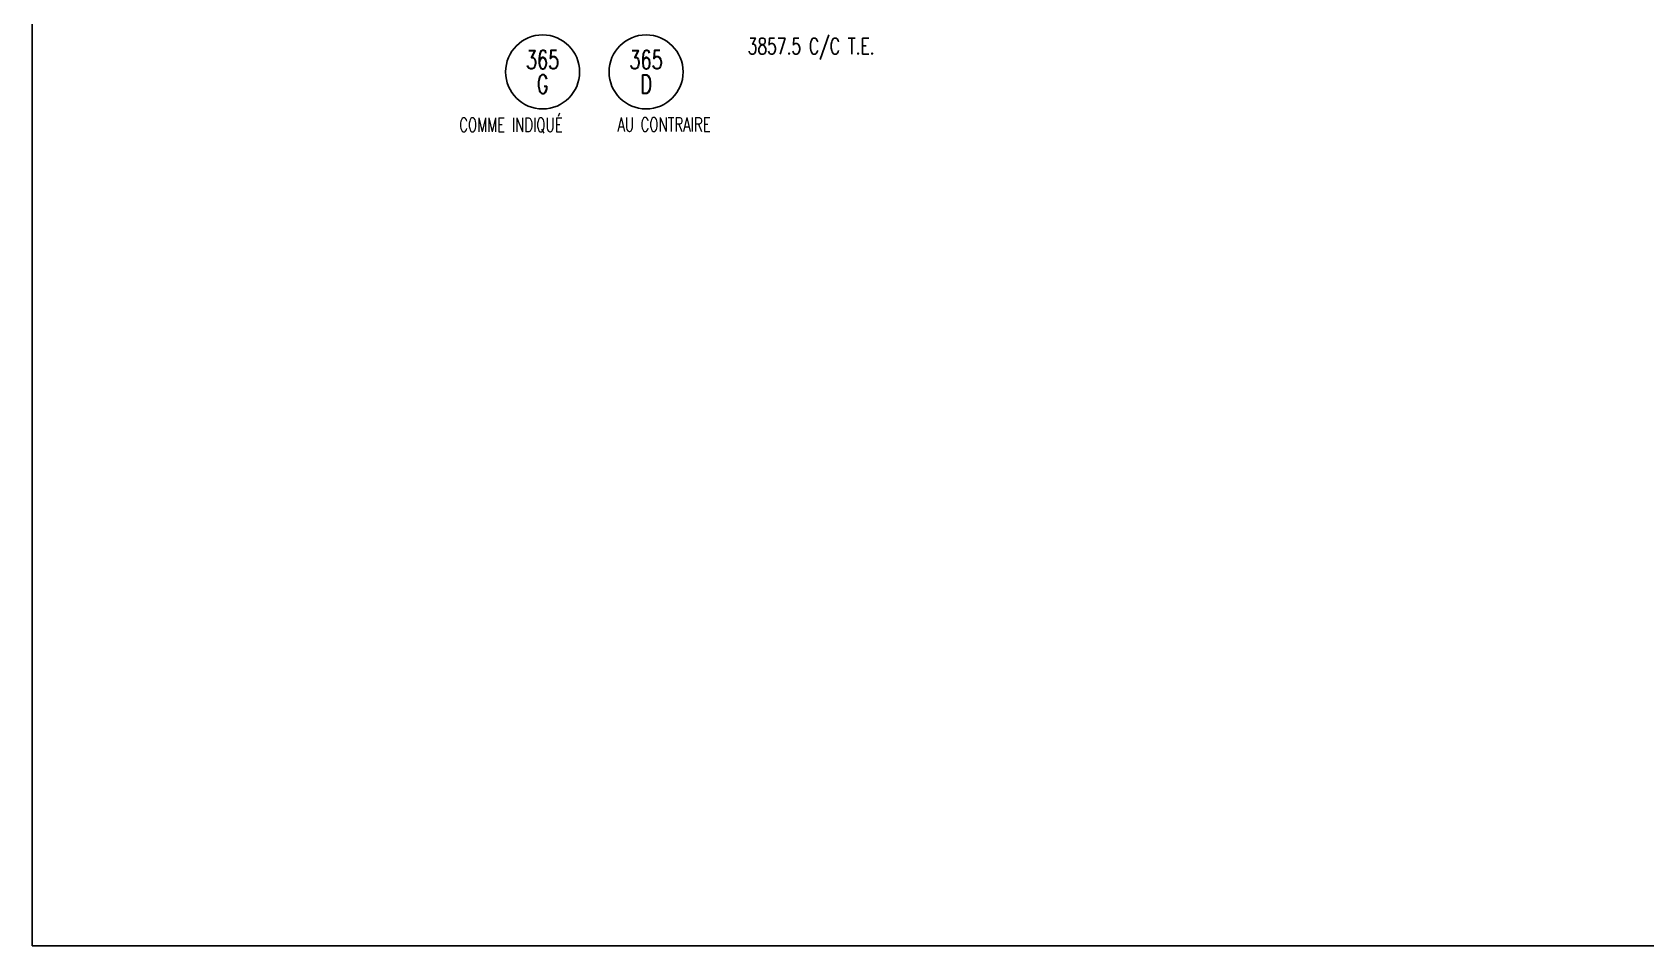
# Model space of a CAD drawing. Extents: x 161763 to 177983, y -133802 to -122322.
# Drawn here: x 161763 to 168736, y -133802 to -129856 of the extents above; entities that cross this region are included whole.
import ezdxf
from ezdxf.enums import TextEntityAlignment as Align

# ---------------------------------------------------------------- set-up
doc = ezdxf.new("R2010")
doc.units = 0
doc.header["$LTSCALE"] = 150
doc.header["$MEASUREMENT"] = 0
doc.layers.get('0').update_dxf_attribs({"linetype": 'CONTINUOUS'})
for name, color, linetype in [('ASSI', 6, 'CONTINUOUS'), ('BOLLINI_5', 7, 'CONTINUOUS'), ('LS', 7, 'CONTINUOUS'), ('TESTI_A_P', 7, 'CONTINUOUS')]:
    doc.layers.add(name, color=color, linetype=linetype)
doc.styles.add('QUOTE', font='ROMANS8.SHX', dxfattribs={"width": 0.7})
doc.styles.add('RQL', font='ROMANS8.SHX', dxfattribs={"width": 0.7})
doc.styles.add('RS', font='ROMANS8.shx', dxfattribs={"width": 0.7})
doc.styles.get("Standard").update_dxf_attribs({"font": 'ROMANS8.SHX', "width": 0.7})

# ---------------------------------------------------------------- blocks, each defined once
blk = doc.blocks.new('ASSE98')
blk.add_line((0, 0), (1, 0))
at = {"color": 7, "style": 'QUOTE', "width": 0.5, "flags": 1}
for tag, p in [('TI', (1.3831, 6.8273)), ('DI_S', (1.3831, 6.4218)), ('D_S', (1.3831, 6.0209)), ('E_S', (1.3831, 5.6806)), ('NFORI', (1.3645, 5.2979)), ('ALAR', (1.3635, 4.9325)), ('FAM', (1.3775, 4.5465)), ('ALA', (1.3831, 4.1926)), ('DISP2', (1.3831, 3.8497)), ('DISP1', (1.3831, 3.5069)), ('PINZAF', (1.3831, 3.164)), ('PINZAI', (1.3831, 2.8211)), ('TRP', (1.3831, 2.4783)), ('NP', (1.3831, 2.1354)), ('SV', (1.3831, 1.7926)), ('PESO', (1.3831, 1.4497)), ('QUA', (1.3831, 1.1069)), ('LUN', (1.3831, 0.764)), ('PROF', (1.3831, 0.4211)), ('POS', (1.3831, 0.0783))]:
    blk.add_attdef(tag, p, '', height=0.2, dxfattribs=at)
at = {"color": 7, "flags": 1}
for tag, p in [('LAV1', (3.0743, 6.8285)), ('LAV2', (3.0743, 6.4951)), ('LAV3', (3.0743, 6.1618)), ('LAV4', (3.0743, 5.8285)), ('LAV5', (3.0743, 5.4951)), ('LAV6', (3.0743, 5.1618)), ('LAV7', (3.0743, 4.8285)), ('LAV8', (3.0743, 4.4951)), ('LAV9', (3.0743, 4.1618)), ('LAV10', (3.0743, 3.8285))]:
    blk.add_attdef(tag, p, '', height=0.2, dxfattribs=at)
blk = doc.blocks.new('YYY')
blk.add_circle((0, 0), 8)
at = {"color": 3, "style": 'RQL', "width": 0.7}
for tag, p in [('POS3', (0, 0.65)), ('POS2', (0, -4.63))]:
    blk.add_attdef(tag, text='', height=4, dxfattribs=at).set_placement(p, align=Align.CENTER)
at = {"style": 'RQL', "width": 0.7, "flags": 1}
blk.add_attdef('TIPO', text='', height=3, dxfattribs=at).set_placement((0, 0), align=Align.MIDDLE_CENTER)

msp = doc.modelspace()

# ---------------------------------------------------------------- linework, layer by layer
at = {"layer": 'LS', "color": 8}
msp.add_lwpolyline([(161762.683, -122322.455), (161762.683, -133802.455), (174482.683, -133802.455), (174482.683, -132202.455), (177982.683, -132202.455), (177982.683, -122322.455), (161762.683, -122322.455)], close=True, dxfattribs=at)

# ---------------------------------------------------------------- block references
at = {"layer": 'ASSI'}
ref = msp.add_blockref('ASSE98', (167382.495, -129809.601), dxfattribs=dict(at, xscale=3912, zscale=3912, rotation=180))
ref.add_attrib('PROF', 'L75x5', (164854.78, -129712.853), dxfattribs={"layer": '0', "color": 2, "height": 70, "style": 'QUOTE', "width": 0.7})
ref.add_attrib('LUN', '3912', (165356.38, -129712.853), dxfattribs={"layer": '0', "color": 2, "height": 70, "style": 'QUOTE', "width": 0.7})
ref.add_attrib('PESO', '3857.5 C/C T.E.', (164854.78, -129950.834), dxfattribs={"layer": '0', "color": 2, "height": 70, "style": 'QUOTE', "width": 0.7})
ref.add_attrib('SV', 'Lg.', (165202.246, -129712.853), dxfattribs={"layer": '0', "color": 2, "height": 70, "style": 'QUOTE', "width": 0.7})
ref.add_attrib('LAV1', 'A  45%%d', (163537.338, -129748.97), dxfattribs={"layer": '0', "color": 254, "height": 60, "width": 0.7})
at = {"layer": 'BOLLINI_5'}
ref = msp.add_blockref('YYY', (163968.383, -130027.28), dxfattribs=dict(at, xscale=-19.99970832482618, yscale=19.99970832476798, zscale=19.99970832479172))
ref.add_attrib('POS3', '365', dxfattribs={"layer": '0', "color": 3, "height": 79.9988, "style": 'RQL', "width": 0.7}).set_placement((163968.383, -130014.341), align=Align.CENTER)
ref.add_attrib('POS2', 'G', dxfattribs={"layer": '0', "color": 3, "height": 79.999, "style": 'RQL', "width": 0.7}).set_placement((163968.383, -130119.887), align=Align.CENTER)
ref = msp.add_blockref('YYY', (164415.574, -130027.28), dxfattribs=dict(at, xscale=-19.99970832482618, yscale=19.99970832476798, zscale=19.99970832479172))
ref.add_attrib('POS3', '365', dxfattribs={"layer": '0', "color": 3, "height": 79.9988, "style": 'RQL', "width": 0.7}).set_placement((164415.574, -130014.341), align=Align.CENTER)
ref.add_attrib('POS2', 'D', dxfattribs={"layer": '0', "color": 3, "height": 79.999, "style": 'RQL', "width": 0.7}).set_placement((164415.574, -130119.887), align=Align.CENTER)

# ---------------------------------------------------------------- texts
at = {"layer": 'TESTI_A_P', "style": 'RS', "width": 0.7}
for s, p in [('COMME INDIQUÉ', (163608.337, -130285.856)), ('AU CONTRAIRE', (164291.342, -130284.235))]:
    msp.add_text(s, height=60, dxfattribs=at).set_placement(p)

doc.saveas('drawing.dxf')
